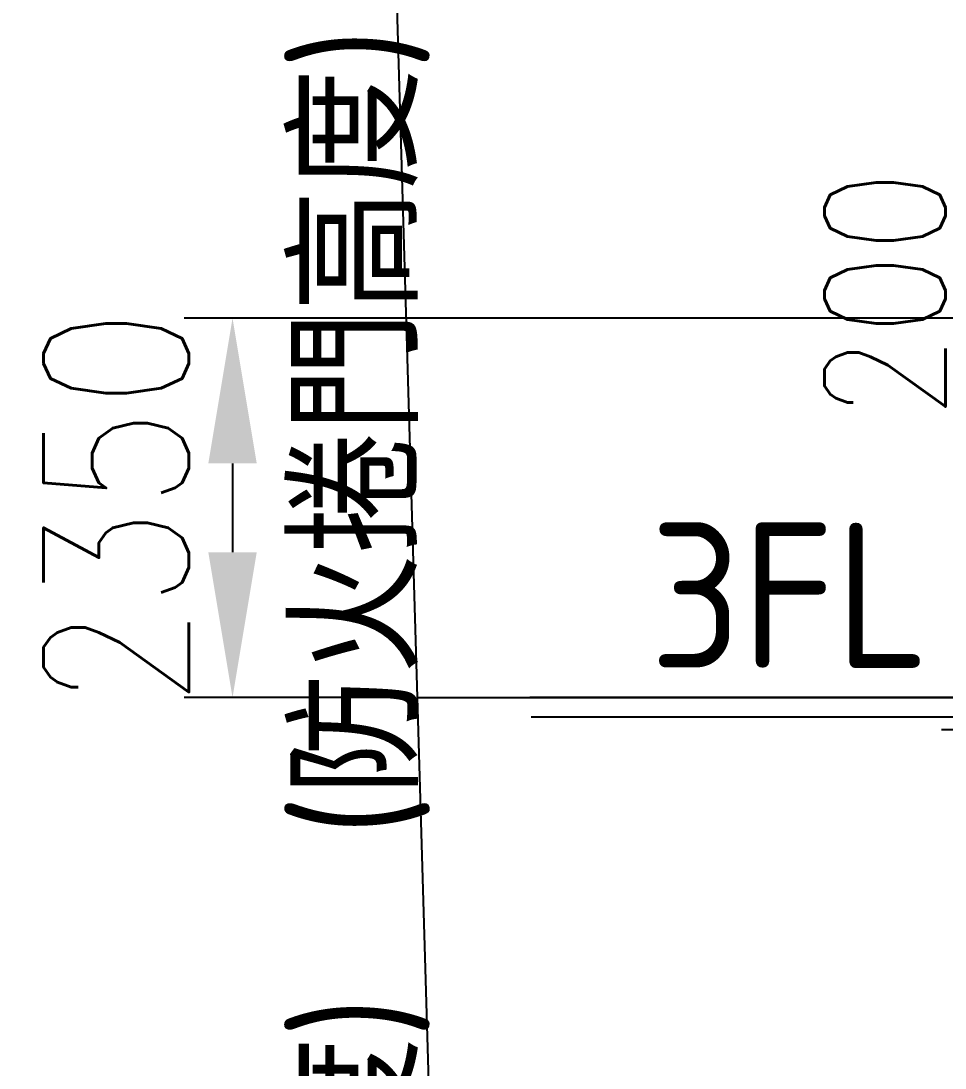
# Model space of a CAD drawing. Extents: x 0 to 210250, y -124674 to 148500.
# Drawn here: x 169229 to 174953, y -110599 to -104112 of the extents above; entities that cross this region are included whole.
import ezdxf

# ---------------------------------------------------------------- set-up
doc = ezdxf.new("R2010")
doc.units = 0
doc.header["$LTSCALE"] = 400
doc.header["$PDSIZE"] = 2
doc.linetypes.add('HIDDEN', pattern=[9.525, 6.35, -3.175])
doc.linetypes.add('PHANTOM', pattern=[25, 20, -1, 1, -1, 1, -1])
doc.layers.get('0').update_dxf_attribs({"linetype": 'CONTINUOUS'})
doc.layers.get('DEFPOINTS').update_dxf_attribs({"linetype": 'CONTINUOUS'})
for name, color, linetype in [('DIM', 2, 'CONTINUOUS'), ('PHANTOM', 3, 'PHANTOM'), ('WALL', 2, 'CONTINUOUS')]:
    doc.layers.add(name, color=color, linetype=linetype)
doc.styles.add('ROMANS', font='romans.shx', dxfattribs={"width": 0.8})
doc.styles.get("Standard").update_dxf_attribs({"font": 'ISOCP.SHX', "bigfont": 'CHINESET.SHX'})
doc.dimstyles.new('AM_ISO', dxfattribs={"dimscale": 300, "dimtxt": 3.5, "dimasz": 3.5, "dimexe": 1, "dimexo": 1, "dimgap": 1.5, "dimtad": 1, "dimdsep": 46, "dimtxsty": 'Standard', "dimcen": 0, "dimclrd": 256, "dimclre": 256, "dimclrt": 256, "dimadec": 0, "dimazin": 2, "dimtp": 0.1, "dimtm": 0.1, "dimtfac": 0.71, "dimtmove": 0, "dimatfit": 3, "dimfxl": 0, "dimlwd": -1, "dimlwe": -1, "dimarcsym": 0})

# ---------------------------------------------------------------- blocks, each defined once
blk = doc.blocks.new('A$C59AC08B8')
at = {"layer": 'PHANTOM'}
blk.add_line((2171.45, 567.54), (5140.12, 655.46), dxfattribs=at)
at = {"layer": 'WALL', "color": 9, "linetype": 'HIDDEN'}
blk.add_line((3537.27, 607.99), (3537.27, -336.08), dxfattribs=at)
blk = doc.blocks.new('*D226')
at = {"layer": 'DEFPOINTS', "color": 0, "transparency": 16777216}
for p in [(180416.6, -105953.3), (170539.6, -108303.3), (171863.6, -108303.3)]:
    blk.add_point(p, dxfattribs=at)
at = {"layer": 'DIM', "linetype": 'ByBlock', "transparency": 16777216}
for p, q in [((180116.6, -105953.3), (170239.6, -105953.3)), ((170539.6, -106853.3), (170539.6, -107403.3)), ((171563.6, -108303.3), (170239.6, -108303.3))]:
    blk.add_line(p, q, dxfattribs=at)
at = {"layer": 'DIM', "transparency": 16777216}
for points in [[(170389.6, -106853.3), (170689.6, -106853.3), (170539.6, -105953.3)], [(170389.6, -107403.3), (170689.6, -107403.3), (170539.6, -108303.3)]]:
    blk.add_solid(points, dxfattribs=at)
at = {"layer": 'DIM', "transparency": 16777216, "insert": (169819.6, -107128.3), "char_height": 900, "attachment_point": 5, "rotation": 90, "style": 'ROMANS'}
blk.add_mtext('2350', dxfattribs=at)
blk = doc.blocks.new('*D232')
at = {"layer": 'DEFPOINTS', "color": 0, "transparency": 16777216}
for p in [(172751.8, -108303.3), (175180.8, -108303.3), (178676.6, -108503.3)]:
    blk.add_point(p, dxfattribs=at)
at = {"layer": 'DIM', "linetype": 'ByBlock', "transparency": 16777216}
for p, q in [((175180.8, -107553.3), (175180.8, -104810.5)), ((173001.8, -108303.3), (175430.8, -108303.3)), ((175180.8, -108503.3), (175180.8, -108303.3)), ((178426.6, -108503.3), (174930.8, -108503.3)), ((175180.8, -109253.3), (175180.8, -110003.3))]:
    blk.add_line(p, q, dxfattribs=at)
at = {"layer": 'DIM', "transparency": 16777216}
for points in [[(175055.8, -107553.3), (175305.8, -107553.3), (175180.8, -108303.3)], [(175055.8, -109253.3), (175305.8, -109253.3), (175180.8, -108503.3)]]:
    blk.add_solid(points, dxfattribs=at)
at = {"layer": 'DIM', "transparency": 16777216, "insert": (174580.8, -105806.9), "char_height": 750, "attachment_point": 5, "rotation": 90, "style": 'ROMANS'}
blk.add_mtext('200', dxfattribs=at)

msp = doc.modelspace()

# ---------------------------------------------------------------- linework, layer by layer
msp.add_line((172011.13, -108303.335), (181126.643, -108303.335))
at = {"color": 0}
for points in [[(177445.42, -108423.335), (178556.643, -108423.335), (178556.643, -108623.335), (181126.643, -108623.335), (181126.643, -108503.335), (178676.643, -108503.335), (178676.643, -108303.335), (172381.446, -108303.335)], [(172389.526, -108423.335), (178556.643, -108423.335), (178556.643, -108623.335), (181126.643, -108623.335)]]:
    msp.add_lwpolyline(points, dxfattribs=at)

# ---------------------------------------------------------------- block references
at = {"color": 0, "xscale": 10, "yscale": 10, "zscale": 10, "rotation": 90}
msp.add_blockref('A$C59AC08B8', (177765.854, -143675.994), dxfattribs=at)

# ---------------------------------------------------------------- texts
at = {"layer": 'DIM', "char_height": 750, "attachment_point": 1, "rotation": 90}
for width, insert in [(5753.23306, (170937.63, -109160.915)), (5760.2267, (170937.63, -115160.915))]:
    msp.add_mtext_dynamic_manual_height_columns('(防火捲門高度)', width=width, gutter_width=4500, heights=[0], dxfattribs=dict(at, insert=insert))
at = {"layer": 'DIM', "insert": (173124.069, -107220.294), "char_height": 900, "attachment_point": 1}
msp.add_mtext_dynamic_manual_height_columns('3FL', width=1814.21478, gutter_width=4500, heights=[0], dxfattribs=at)

# ---------------------------------------------------------------- dimensions: what is measured, and where the dimension line sits
at = {"layer": 'DIM'}
dim = msp.add_linear_dim(base=(175180.809, -108303.335), p1=(178676.643, -108503.335), p2=(172751.762, -108303.335), angle=90, dimstyle='AM_ISO', override={"dimscale": 250, "dimtxt": 3, "dimasz": 3, "dimgap": 0.9, "dimtxsty": 'ROMANS', "dimfxl": 10}, dxfattribs=at)
dim.commit()
dim.dimension.update_dxf_attribs({"geometry": '*D232', "text_midpoint": (174580.809, -105806.907)})
dim = msp.add_linear_dim(base=(170539.602, -108303.335), p1=(180416.643, -105953.335), p2=(171863.635, -108303.335), angle=90, dimstyle='AM_ISO', override={"dimtxt": 3, "dimasz": 3, "dimgap": 0.9, "dimtxsty": 'ROMANS', "dimfxl": 10}, dxfattribs=at)
dim.commit()
dim.dimension.update_dxf_attribs({"geometry": '*D226', "text_midpoint": (170539.602, -107128.335), "dimtype": 160})

doc.saveas('drawing.dxf')
